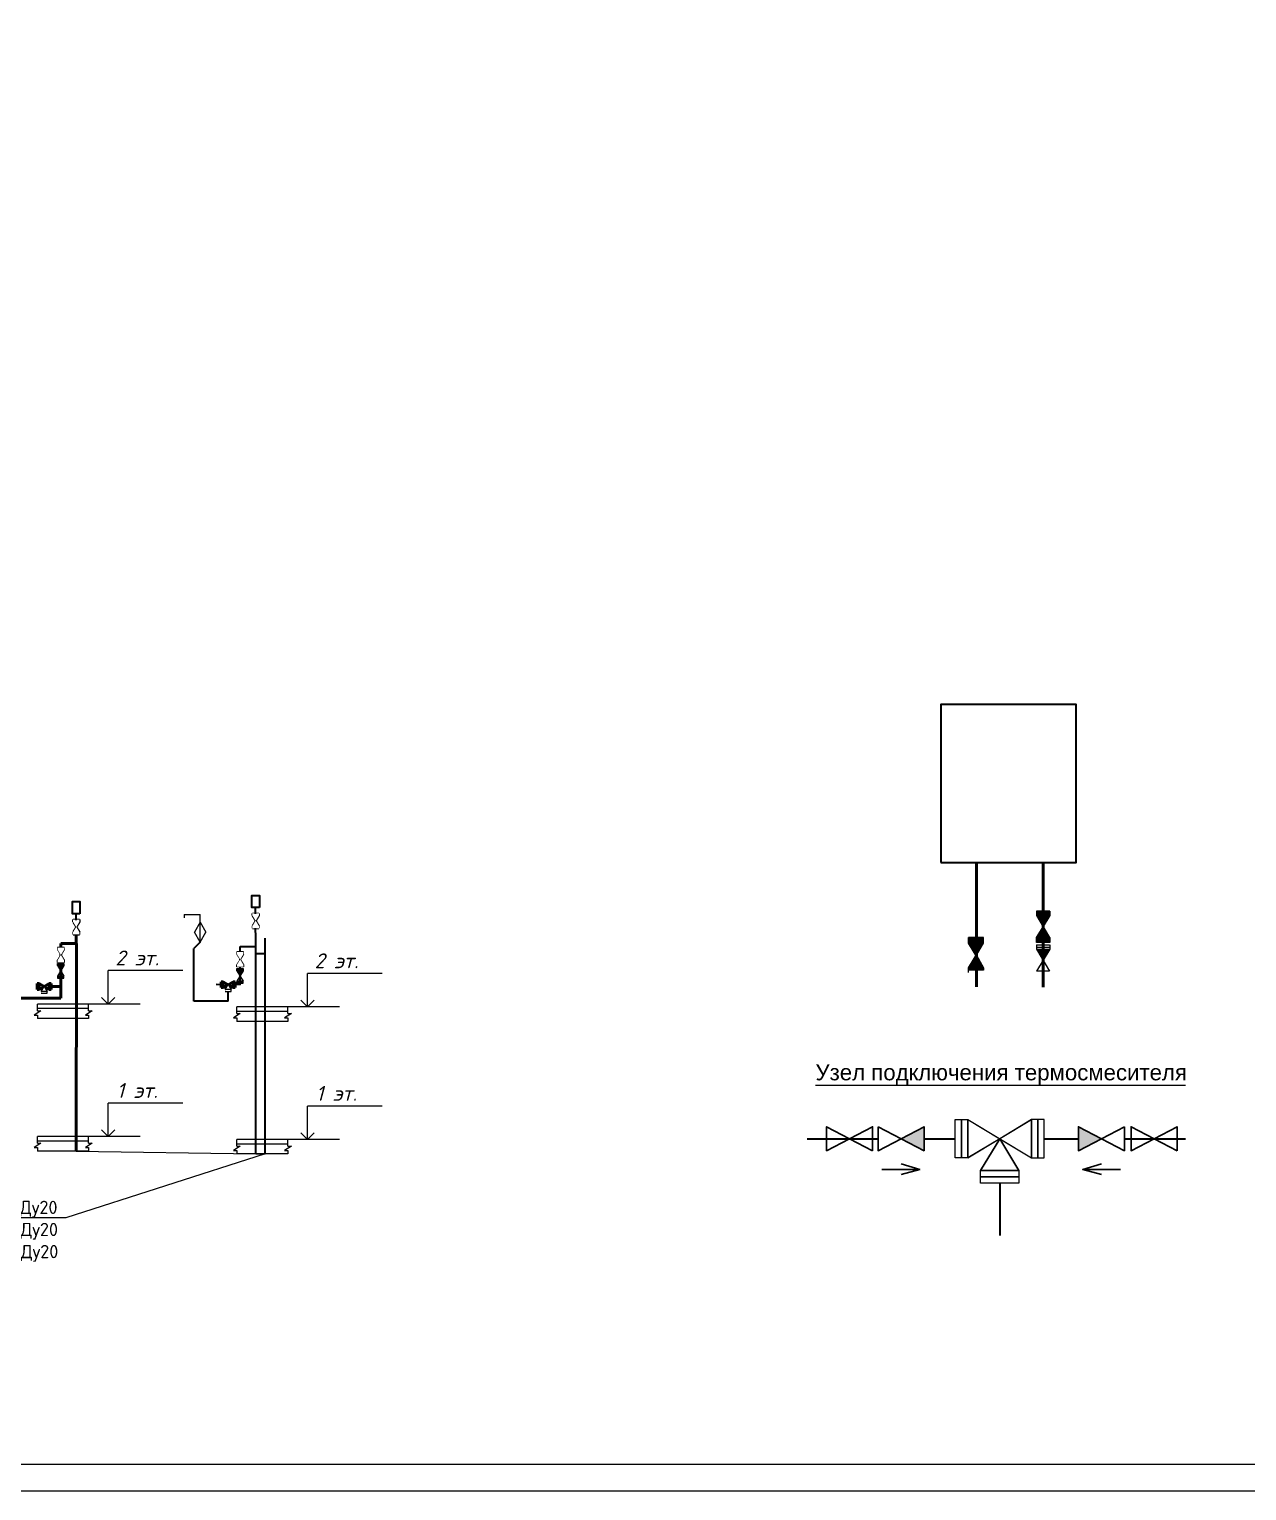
# Model space of a CAD drawing. Header units: millimetres. Extents: x -10178924 to 11692288, y -947381 to 58396.
# Drawn here: x 320877 to 343849, y -576436 to -548866 of the extents above; entities that cross this region are included whole.
import ezdxf
from ezdxf import colors
from ezdxf.entities.mleader import LeaderData, LeaderLine
from ezdxf.math import Vec2, Vec3

# ---------------------------------------------------------------- set-up
doc = ezdxf.new("R2010")
doc.units = ezdxf.units.MM
for name, color, linetype, lineweight in [('!В2', 4, 'Continuous', 35), ('_К1', 30, 'Continuous', 50), ('Oborudowanie', 7, 'Continuous', 13), ('PDF _0', 7, 'Continuous', 9), ('PDF _Текст', 7, 'Continuous', 5), ('ВК_Т3', 1, 'Continuous', 35), ('МИП-M-Text', 7, 'Continuous', 0), ('Перекрытие ВК', 7, 'Continuous', 20)]:
    doc.layers.add(name, color=color, linetype=linetype, lineweight=lineweight)
for name, color, linetype in [('_надписи_вода', 7, 'Continuous'), ('PDF __В1_25_сталь', 5, 'Continuous'), ('PDF __В1_50_сталь', 5, 'Continuous'), ('PDF __надписи водопровод', 7, 'Continuous'), ('PDF __надписи_вода', 7, 'Continuous'), ('PDF __Т3_25_сталь', 1, 'Continuous'), ('PDF _Oborudowanie', 7, 'Continuous'), ('PDF _PDF __В1_25_сталь', 5, 'Continuous'), ('PDF _PDF __Т3_25_сталь', 1, 'Continuous'), ('PDF _ВК_Т3', 1, 'Continuous'), ('PDF _МИП-M-Text', 7, 'Continuous'), ('ВК_Выноски', 7, 'Continuous')]:
    doc.layers.add(name, color=color, linetype=linetype)
doc.layers.add('PDF _ВК', color=7, linetype='Continuous', true_color=0x007eff)
doc.styles.add('PDF Arial', font='arial.ttf')
doc.styles.add('ОЛЬГА', font='isocpeui.ttf', dxfattribs={"height": 280})
doc.styles.add('ТЕКСТ', font='arial.ttf', dxfattribs={"height": 200})

# ---------------------------------------------------------------- blocks, each defined once
blk = doc.blocks.new('dj plocica')
at = {"lineweight": 13}
for p, q in [((35.4, 0), (-35.4, 0)), ((-35.4, -9.2), (-35.4, 0)), ((35.4, -9.2), (35.4, 0)), ((-30.5, -9.2), (-39.8, -15.1)), ((-39.8, -15.1), (-35.4, -15.1)), ((-35.4, -5.8), (35.3, -5.8)), ((-35.4, -9.2), (-30.5, -9.2)), ((-35.4, -15.1), (-35.4, -20)), ((35.4, -20), (-35.4, -20)), ((40.2, -9.2), (30.9, -15.1)), ((30.9, -15.1), (35.4, -15.1)), ((35.4, -9.2), (40.2, -9.2)), ((35.4, -15.1), (35.4, -20))]:
    blk.add_line(p, q, dxfattribs=at)
blk = doc.blocks.new('A$C3a3dae78')
at = {"layer": 'Oborudowanie'}
for p, q in [((-301, 518), (0, 518)), ((-301, 518), (-301, 456)), ((0, 372), (-105, 186)), ((0, 0), (0, 518)), ((0, 372), (105, 186)), ((0, 0), (-105, 186)), ((0, 0), (105, 186))]:
    blk.add_line(p, q, dxfattribs=at)
blk = doc.blocks.new('A$C766B7461')
at = {"color": 0, "linetype": 'ByBlock'}
for p, q in [((0, 3), (1, 3)), ((0, 0), (0, 3)), ((1, 0), (0, 0)), ((0.5, 3), (0.5, 0)), ((6, 3), (1, 0)), ((6, 0), (1, 3)), ((1, 3), (1, 0)), ((7, 3), (6, 3)), ((6, 3), (6, 0)), ((6, 0), (7, 0)), ((6.5, 0), (6.5, 3)), ((7, 0), (7, 3))]:
    blk.add_line(p, q, dxfattribs=at)
blk.add_wipeout([(0, 3), (0.5, 3), (0.5, 0), (0, 0)], dxfattribs=at)
blk.add_wipeout([(0.5, 3), (1, 3), (1, 0), (0.5, 0)], dxfattribs=at)
blk.add_wipeout([(1, 3), (3.5, 1.5), (1, 0)], dxfattribs=at)
blk.add_wipeout([(7, 3), (6.5, 3), (6.5, 0), (7, 0)], dxfattribs=at)
blk.add_wipeout([(6.5, 3), (6, 3), (6, 0), (6.5, 0)], dxfattribs=at)
blk.add_wipeout([(6, 3), (3.5, 1.5), (6, 0)], dxfattribs=at)
blk = doc.blocks.new('A$Cba312637')
for p, q in [((-111, 9), (-111, 28)), ((-111, 28), (0, 28)), ((0, 9), (-111, 9)), ((-111, -9), (-111, 9)), ((-111, 9), (0, 9)), ((0, 28), (0, 9)), ((0, 9), (0, -9)), ((0, -9), (-111, -9)), ((-56, -102), (-111, -9)), ((-111, -9), (0, -9)), ((0, -9), (-56, -102))]:
    blk.add_line(p, q)
at = {"extrusion": (0, 0, -1)}
for p, q in [((-56, -102), (-111, -195)), ((0, -195), (-111, -195)), ((-111, -195), (-111, -213)), ((-111, -195), (0, -195)), ((0, -213), (-111, -213)), ((-111, -213), (-111, -232)), ((-111, -213), (0, -213)), ((-111, -232), (0, -232)), ((0, -195), (-56, -102)), ((0, -213), (0, -195)), ((0, -232), (0, -213))]:
    blk.add_line(p, q, dxfattribs=at)
at = {"layer": 'Oborudowanie', "color": 7}
for p, q in [((-111, 28), (0, 28)), ((-111, 9), (0, 9)), ((0, 28), (0, -9)), ((0, -9), (-111, -195)), ((-111, -9), (0, -195)), ((0, -9), (-111, -9)), ((0, -195), (-111, -195)), ((0, -213), (-111, -213)), ((-111, -232), (0, -232)), ((0, -232), (0, -195))]:
    blk.add_line(p, q, dxfattribs=at)
blk = doc.blocks.new('Кран')
at = {"color": 0, "linetype": 'ByBlock'}
for p, q in [((232833, 50756), (232833, 50796)), ((232833, 50796), (232953, 50796)), ((232833, 50776), (232953, 50776)), ((232953, 50756), (232833, 50556)), ((232833, 50756), (232953, 50556)), ((232953, 50756), (232833, 50756)), ((232953, 50796), (232953, 50756)), ((232833, 50556), (232833, 50516)), ((232953, 50556), (232833, 50556)), ((232953, 50536), (232833, 50536)), ((232833, 50516), (232953, 50516)), ((232953, 50516), (232953, 50556))]:
    blk.add_line(p, q, dxfattribs=at)
blk.add_wipeout([(232953, 50516), (232953, 50536), (232833, 50536), (232833, 50516)], dxfattribs=at)
blk.add_wipeout([(232953, 50536), (232953, 50556), (232833, 50556), (232833, 50536)], dxfattribs=at)
blk.add_wipeout([(232953, 50556), (232893, 50656), (232833, 50556)], dxfattribs=at)
blk.add_wipeout([(232953, 50796), (232953, 50776), (232833, 50776), (232833, 50796)], dxfattribs=at)
blk.add_wipeout([(232953, 50776), (232953, 50756), (232833, 50756), (232833, 50776)], dxfattribs=at)
blk.add_wipeout([(232953, 50756), (232893, 50656), (232833, 50756)], dxfattribs=at)
blk = doc.blocks.new('A$C58A93042')
at = {"layer": 'МИП-M-Text', "ltscale": 100}
h = blk.add_hatch(color=256, dxfattribs=at)
h.dxf.hatch_style = 1
h.paths.add_polyline_path([(100, -150), (350, 0), (100, 150)])
for p, q in [((100, 150), (0, 150)), ((0, 150), (0, -150)), ((50, 150), (50, -150)), ((100, -150), (600, 150)), ((100, 150), (600, -150)), ((100, -150), (100, 150)), ((600, 150), (700, 150)), ((600, -150), (600, 150)), ((650, -150), (650, 150)), ((700, 150), (700, -150)), ((0, -150), (100, -150)), ((700, -150), (600, -150))]:
    blk.add_line(p, q, dxfattribs=at)
blk = doc.blocks.new('_None')

msp = doc.modelspace()

# ---------------------------------------------------------------- linework, layer by layer
for p, q in [((323774.1, -566623.9), (322367, -566623.9)), ((322367, -567254.5), (322367, -566623.9)), ((327533.6, -566677.9), (326126.5, -566677.9)), ((326126.5, -567308.5), (326126.5, -566677.9)), ((340129.8, -566636.3), (339880.5, -566636.3)), ((322367, -567254.5), (322242, -567129.5)), ((322367, -567254.5), (322492, -567129.5)), ((326126.5, -567308.5), (326001.5, -567183.5)), ((326126.5, -567308.5), (326251.5, -567183.5)), ((323774.1, -569123.9), (322367, -569123.9)), ((322367, -569754.5), (322367, -569123.9)), ((327533.6, -569177.9), (326126.5, -569177.9)), ((326126.5, -569808.5), (326126.5, -569177.9)), ((338346.5, -569434.6), (338466.7, -569434.6)), ((338346.5, -570155.5), (338346.5, -569434.6)), ((338466.7, -569434.6), (338466.7, -570155.5)), ((338466.7, -569434.6), (338586.8, -569434.6)), ((338466.7, -570155.5), (338466.7, -569434.6)), ((338586.8, -569434.6), (338586.8, -570155.5)), ((338586.8, -569434.6), (339187.5, -569795.1)), ((338586.8, -570155.5), (338586.8, -569434.6)), ((322367, -569754.5), (322242, -569629.5)), ((322367, -569754.5), (322492, -569629.5)), ((326126.5, -569808.5), (326001.5, -569683.5)), ((326126.5, -569808.5), (326251.5, -569683.5)), ((339187.5, -569795.1), (338586.8, -570155.5)), ((338827.1, -570395.7), (339187.5, -569795.1)), ((339187.5, -569795.1), (339547.9, -570395.7)), ((338466.7, -570155.5), (338346.5, -570155.5)), ((338586.8, -570155.5), (338466.7, -570155.5)), ((338827.1, -570515.9), (338827.1, -570395.7)), ((338827.1, -570395.7), (339547.9, -570395.7)), ((339547.9, -570395.7), (338827.1, -570395.7)), ((339547.9, -570395.7), (339547.9, -570515.9)), ((338827.1, -570636), (338827.1, -570515.9)), ((338827.1, -570515.9), (339547.9, -570515.9)), ((339547.9, -570515.9), (338827.1, -570515.9)), ((339547.9, -570636), (338827.1, -570636)), ((339547.9, -570515.9), (339547.9, -570636))]:
    msp.add_line(p, q)
at = {"extrusion": (0, 0, -1)}
for p, q in [((339788.2, -569434.6), (339187.5, -569795.1)), ((339908.3, -569434.6), (339788.2, -569434.6)), ((339788.2, -569434.6), (339788.2, -570155.5)), ((339788.2, -570155.5), (339788.2, -569434.6)), ((340028.4, -569434.6), (339908.3, -569434.6)), ((339908.3, -569434.6), (339908.3, -570155.5)), ((339908.3, -570155.5), (339908.3, -569434.6)), ((340028.4, -570155.5), (340028.4, -569434.6)), ((339187.5, -569795.1), (339788.2, -570155.5)), ((339788.2, -570155.5), (339908.3, -570155.5)), ((339908.3, -570155.5), (340028.4, -570155.5))]:
    msp.add_line(p, q, dxfattribs=at)
at = {"layer": 'Oborudowanie'}
for p, q in [((321104.6, -567033.2), (321215.8, -567033.2)), ((324576.3, -566999.6), (324687.5, -566999.6)), ((339187.5, -569795.1), (338827.1, -570395.7)), ((339547.9, -570395.7), (339187.5, -569795.1)), ((338827.1, -570636), (338827.1, -570395.7)), ((338827.1, -570395.7), (339547.9, -570395.7)), ((339547.9, -570515.9), (338827.1, -570515.9)), ((339547.9, -570636), (338827.1, -570636))]:
    msp.add_line(p, q, dxfattribs=at)
at = {"layer": 'Oborudowanie', "color": 7}
for p, q in [((338346.5, -569434.6), (338586.8, -569434.6)), ((338346.5, -570155.5), (338346.5, -569434.6)), ((338466.7, -570155.5), (338466.7, -569434.6)), ((338586.8, -569434.6), (339788.2, -570155.5)), ((338586.8, -570155.5), (339788.2, -569434.6)), ((338586.8, -569434.6), (338586.8, -570155.5)), ((340028.4, -569434.6), (339788.2, -569434.6)), ((339788.2, -569434.6), (339788.2, -570155.5)), ((339908.3, -569434.6), (339908.3, -570155.5)), ((340028.4, -570155.5), (340028.4, -569434.6))]:
    msp.add_line(p, q, dxfattribs=at)
at = {"layer": 'PDF _0', "lineweight": 25}
for points in [[(291774.7, -576435.8), (417873.2, -576435.8), (417873.2, -517040), (291774.7, -517040)], [(293772.9, -517539.6), (293772.9, -575936.3), (417373.7, -575936.3), (417373.7, -517539.6)]]:
    msp.add_lwpolyline(points, close=True, dxfattribs=at)
at = {"layer": 'PDF __В1_25_сталь', "lineweight": 53}
for p, q in [((321472.5, -566112.2), (321765.8, -566111.9)), ((321472.5, -567144.9), (321472.5, -566112.2)), ((321470, -566922), (321290, -566922))]:
    msp.add_line(p, q, dxfattribs=at)
for points in [[(321765.8, -570028.1), (321768.3, -566111.9)], [(321472.5, -567144.9), (320128.1, -567144.9)]]:
    msp.add_lwpolyline(points, dxfattribs=at)
at = {"layer": 'PDF __В1_50_сталь', "lineweight": 35}
for p, q in [((340028.4, -569795.1), (340671.4, -569795.1)), ((341540, -569795.1), (342694.3, -569795.1))]:
    msp.add_line(p, q, dxfattribs=at)
at = {"layer": 'PDF __надписи водопровод', "transparency": 33554559}
for points in [[(337326.7, -569795.1), (337761, -569567.6), (337761, -570022.5)], [(341105.7, -569795.1), (340671.4, -569567.6), (340671.4, -570022.5)]]:
    msp.add_solid(points, dxfattribs=at)
at = {"layer": 'PDF __надписи_вода', "lineweight": 25}
msp.add_lwpolyline([(335711.4, -568784.2), (342690.8, -568783.5)], dxfattribs=at)
at = {"layer": 'PDF __Т3_25_сталь', "lineweight": 35}
for p, q in [((335551.6, -569795.1), (336892.4, -569795.1)), ((337761, -569795.1), (338346.5, -569795.1))]:
    msp.add_line(p, q, dxfattribs=at)
at = {"layer": 'PDF _Oborudowanie', "lineweight": 13}
for points in [[(340129.9, -565502.8), (340129.9, -565582.2), (339880.5, -566001.6)], [(339880.5, -565502.8), (339880.5, -565582.2)], [(340129.9, -565502.8), (339880.5, -565502.8)], [(340129.9, -565548.2), (339880.5, -565548.2)], [(340129.8, -565582.2), (339880.5, -565582.2), (340129.8, -566001.6)], [(338883, -566568.3), (338599.6, -566103.6), (338599.6, -566001.6), (338883, -566001.6)], [(340129.9, -566001.6), (340129.9, -566092.3), (339880.5, -566092.3), (339880.5, -566001.6)], [(339880.5, -566001.6), (340129.8, -566001.6)], [(338599.6, -566058.3), (338883, -566058.3)], [(338599.6, -566659), (338599.6, -566568.3), (338883, -566103.6)], [(338599.6, -566103.6), (338883, -566103.6)], [(339880.5, -566046.9), (340129.8, -566046.9)], [(338599.6, -566568.3), (338883, -566568.3)]]:
    msp.add_lwpolyline(points, dxfattribs=at)
at = {"layer": 'PDF _Oborudowanie', "color": 7, "lineweight": 0, "true_color": 0xffffff}
for points in [[(339880.5, -565502.8), (339880.5, -565548.2), (339880.5, -565582.2)], [(338599.6, -566001.6), (338599.6, -566058.3), (338599.6, -566103.6)], [(339880.5, -566092.3), (339880.5, -566046.9), (339880.5, -566001.6)], [(338599.6, -566659), (338599.6, -566613.7), (338599.6, -566568.3)]]:
    msp.add_lwpolyline(points, dxfattribs=at)
at = {"layer": 'PDF _Oborudowanie', "lineweight": 13}
for points in [[(339880.5, -565502.8), (339880.5, -565548.2), (340129.8, -565548.2), (340129.8, -565502.8)], [(339880.5, -565548.2), (339880.5, -565582.2), (340129.8, -565582.2), (340129.8, -565548.2)], [(339880.5, -565582.2), (340005.2, -565797.5), (340129.8, -565582.2)], [(338599.6, -566001.6), (338599.6, -566058.3), (338883, -566058.3), (338883, -566001.6)], [(339880.5, -566001.6), (340005.2, -565797.6), (340129.8, -566001.6)], [(339880.5, -566046.9), (339880.5, -566001.6), (340129.8, -566001.6), (340129.8, -566046.9)], [(338599.6, -566058.3), (338599.6, -566103.6), (338883, -566103.6), (338883, -566058.3)], [(338599.6, -566103.6), (338747, -566330.3), (338883, -566103.6)], [(339880.5, -566092.3), (339880.5, -566046.9), (340129.8, -566046.9), (340129.8, -566092.3)], [(338599.6, -566568.3), (338747, -566330.3), (338883, -566568.3)], [(338599.6, -566613.7), (338599.6, -566568.3), (338883, -566568.3), (338883, -566613.7)]]:
    msp.add_lwpolyline(points, close=True, dxfattribs=at)
at = {"layer": 'PDF _Oborudowanie', "color": 7, "true_color": 0xffffff, "transparency": 33554559}
for points in [[(340129.9, -565502.8), (340129.9, -565548.2), (339880.5, -565502.8)], [(340129.9, -565548.2), (339880.5, -565502.8), (339880.5, -565548.2)], [(340129.9, -565548.2), (340129.9, -565582.2), (339880.5, -565548.2)], [(340129.9, -565582.2), (339880.5, -565548.2), (339880.5, -565582.2)], [(339880.5, -565582.2), (340005.2, -565797.5), (340129.8, -565582.2)], [(338883, -566001.6), (338883, -566058.3), (338599.6, -566001.6)], [(338883, -566058.3), (338599.6, -566001.6), (338599.6, -566058.3)], [(339880.5, -566001.6), (340005.2, -565797.6), (340129.8, -566001.6)], [(340129.9, -566046.9), (340129.9, -566001.6), (339880.5, -566046.9)], [(340129.9, -566001.6), (339880.5, -566046.9), (339880.5, -566001.6)], [(338883, -566058.3), (338883, -566103.6), (338599.6, -566058.3)], [(338883, -566103.6), (338599.6, -566058.3), (338599.6, -566103.6)], [(338599.6, -566103.6), (338747, -566330.3), (338883, -566103.6)], [(340129.9, -566092.3), (340129.9, -566046.9), (339880.5, -566092.3)], [(340129.9, -566046.9), (339880.5, -566092.3), (339880.5, -566046.9)], [(338599.6, -566568.3), (338747, -566330.3), (338883, -566568.3)], [(338883, -566613.7), (338883, -566568.3), (338599.6, -566613.7)], [(338883, -566568.3), (338599.6, -566613.7), (338599.6, -566568.3)]]:
    msp.add_solid(points, dxfattribs=at)
at = {"layer": 'PDF _PDF __В1_25_сталь', "lineweight": 53}
msp.add_lwpolyline([(340005.2, -564584.7), (340005.2, -566933.6)], dxfattribs=at)
at = {"layer": 'PDF _PDF __Т3_25_сталь', "lineweight": 53}
msp.add_lwpolyline([(338747, -564584.7), (338747, -566931)], dxfattribs=at)
at = {"layer": 'PDF _ВК', "color": 7, "lineweight": 30}
for points in [[(336790.2, -570022.5), (335921.6, -569567.6), (335921.6, -570022.5), (336790.2, -569567.6)], [(336892.4, -569567.6), (337761, -570022.5), (337761, -569567.6), (336892.4, -570022.5)], [(341540, -569567.6), (340671.4, -570022.5), (340671.4, -569567.6), (341540, -570022.5)], [(342533.7, -570022.5), (341665.1, -569567.6), (341665.1, -570022.5), (342533.7, -569567.6)]]:
    msp.add_lwpolyline(points, close=True, dxfattribs=at)
for points in [[(337326.7, -570467.2), (337678.3, -570374.1), (336964.8, -570374.1)], [(337678.3, -570374.1), (337326.7, -570270.7)], [(340754.1, -570374.1), (341105.7, -570270.7)], [(341105.7, -570467.2), (340754.1, -570374.1), (341467.6, -570374.1)]]:
    msp.add_lwpolyline(points, dxfattribs=at)
at = {"layer": 'PDF _ВК_Т3', "lineweight": 35}
msp.add_lwpolyline([(338078.2, -564584.7), (340628.5, -564584.7), (340628.5, -561603.7), (338078.2, -561603.7)], close=True, dxfattribs=at)
at = {"layer": 'PDF _МИП-M-Text', "lineweight": 0}
for points in [[(339880.5, -566137.6), (339880.5, -566216.9), (340129.8, -566636.3)], [(339880.5, -566137.6), (340129.8, -566137.6)], [(339880.5, -566182.9), (340129.8, -566182.9)], [(339880.5, -566216.9), (340129.9, -566216.9), (339880.5, -566636.3)], [(340129.9, -566137.6), (340129.9, -566216.9)]]:
    msp.add_lwpolyline(points, dxfattribs=at)
at = {"layer": 'PDF _МИП-M-Text', "transparency": 33554559}
for points in [[(339880.5, -566216.9), (340005.2, -566421), (340005.2, -566216.9)], [(340005.2, -566421), (340005.2, -566216.9), (340129.8, -566216.9)]]:
    msp.add_solid(points, dxfattribs=at)
at = {"layer": 'ВК_Т3', "color": 30, "true_color": 0xf26722}
for p, q in [((323980.5, -567199), (323980.8, -566207)), ((324103.4, -566084.4), (323980.8, -566207)), ((339187.5, -570636), (339187.5, -571620))]:
    msp.add_line(p, q, dxfattribs=at)
at = {"layer": 'ВК_Т3'}
for p, q in [((324855.4, -566889.6), (324857.2, -566166.3)), ((324857.2, -566166.3), (325150.4, -566166))]:
    msp.add_line(p, q, dxfattribs=at)
msp.add_lwpolyline([(325150.4, -570082.1), (325150.4, -565994.2)], dxfattribs=at)
at = {"layer": 'ВК_Т3', "color": 30, "true_color": 0xf26722}
for points in [[(325328.6, -570082.1), (325328.6, -566010.9)], [(325150.4, -566300.6), (325328.6, -566300.6)], [(324631.9, -567199), (323980.5, -567198.8)]]:
    msp.add_lwpolyline(points, dxfattribs=at)
at = {"layer": 'Перекрытие ВК', "ltscale": 10}
for p, q in [((322969, -567254.5), (321997.9, -567254.5)), ((326728.5, -567308.5), (325757.4, -567308.5)), ((322969, -569754.5), (321997.9, -569754.5)), ((326728.5, -569808.5), (325757.4, -569808.5))]:
    msp.add_line(p, q, dxfattribs=at)

# ---------------------------------------------------------------- block references
at = {"layer": '_К1', "xscale": -1, "rotation": 270}
for p in [(324733.8, -566832.8), (321262.2, -566866.4)]:
    msp.add_blockref('A$Cba312637', p, dxfattribs=at)
at = {"layer": 'Oborudowanie'}
msp.add_blockref('A$C3a3dae78', (324103.4, -566084.4), dxfattribs=at)
at = {"layer": 'Перекрытие ВК', "ltscale": 10, "xscale": 13.65, "yscale": 13.65, "zscale": 13.65}
for p in [(321515.3, -567255.1), (325274.8, -567309.1), (321515.3, -569755.1), (325274.8, -569809.1)]:
    msp.add_blockref('dj plocica', p, dxfattribs=at)

# ---------------------------------------------------------------- texts
at = {"layer": '_надписи_вода', "char_height": 280, "width": 1580.673, "attachment_point": 2, "rotation": 0, "line_spacing_factor": 0.8, "style": 'ОЛЬГА'}
for s, insert in [('2 эт.', (322914.3, -566244.4)), ('2 эт.', (326673.7, -566298.4)), ('1 эт.', (322914.3, -568744.4)), ('1 эт.', (326673.7, -568798.4))]:
    msp.add_mtext(s, dxfattribs=dict(at, insert=insert))
at = {"layer": 'PDF _Текст', "color": 7, "insert": (335711.4, -568783.5), "char_height": 299.99, "attachment_point": 7, "style": 'PDF Arial'}
msp.add_mtext('Узел подключения термосмесителя', dxfattribs=at)

# ---------------------------------------------------------------- leaders
at = {"layer": 'ВК_Выноски'}
ml = msp.add_multileader_mtext('Standard', dxfattribs=at)
ml.set_content('{\\fISOCPEUR|b0|i0|c204|p34;Ст.В\\fISOCPEUR|b0|i0|c0|p34;1-\\fISOCPEUR|b0|i0|c204|p34;17\\fISOCPEUR|b0|i0|c0|p34; \\fISOCPEUR|b0|i0|c204|p34;Ду20\\PСт.Т\\fISOCPEUR|b0|i0|c0|p34;3-\\fISOCPEUR|b0|i0|c204|p34;17\\fISOCPEUR|b0|i0|c0|p34; \\fISOCPEUR|b0|i0|c204|p34;Ду20\\PСт.Т4\\fISOCPEUR|b0|i0|c0|p34;-\\fISOCPEUR|b0|i0|c204|p34;17\\fISOCPEUR|b0|i0|c0|p34; \\fISOCPEUR|b0|i0|c204|p34;Ду20}', color=256, style='ТЕКСТ')
ml.set_leader_properties(lineweight=13)
ml.set_arrow_properties(name='NONE')
ml.build(insert=Vec2(0, 0))
ml.multileader.update_dxf_attribs({"text_left_attachment_type": 6, "text_right_attachment_type": 6, "dogleg_length": 100, "arrow_head_size": 300})
ctx = ml.context
ctx.base_point, ctx.char_height, ctx.arrow_head_size, ctx.landing_gap_size, ctx.plane_origin = Vec3(319265.6, -571290), 250, 300, 0.09, Vec3(398493.8, -586173.7)
ctx.left_attachment, ctx.right_attachment, ctx.text_align_type = 6, 6, 1
notes = []
notes.append((ctx, [(1, (1, 1, 0), (321565.8, -571290), (-1, 0), 100, [(2, [(321765.8, -570028.1), (325150.4, -570082.1), (325328.6, -570082.1)], 0, [])])]))
ctx.mtext.insert, ctx.mtext.width, ctx.mtext.alignment, ctx.mtext.flow_direction = Vec3(320365.7, -570965), 4530.469, 2, 5
for ctx, leaders in notes:
    for number, flags, end, landing, length, lines in leaders:
        leader = LeaderData()
        leader.index, (leader.has_last_leader_line, leader.has_dogleg_vector, leader.attachment_direction) = number, flags
        leader.last_leader_point, leader.dogleg_vector, leader.dogleg_length = Vec3(end), Vec3(landing), length
        for number, points, colour, breaks in lines:
            line = LeaderLine()
            line.index, line.vertices, line.color, line.breaks = number, Vec3.list(points), colors.encode_raw_color(colour), breaks
            leader.lines.append(line)
        ctx.leaders.append(leader)

# ---------------------------------------------------------------- next in the draw order: block references
at = {"layer": '!В2', "color": 18, "true_color": 0x000000}
for p in [(88871.8, -616456.9), (92256.4, -616339.2)]:
    msp.add_blockref('Кран', p, dxfattribs=at)
at = {"layer": 'Oborudowanie', "xscale": 40.00000000001819, "yscale": 40.00000000001819, "zscale": 40.00000000001819, "rotation": 89.99999999999997}
for p in [(321533.8, -566468.2), (324917.2, -566552.2)]:
    msp.add_blockref('A$C766B7461', p, dxfattribs=at)

# ---------------------------------------------------------------- next in the draw order: wipeouts: each hides what was drawn before it
for points in [[(321215.8, -567051.7), (321215.8, -567033.2), (321104.6, -567033.2), (321104.6, -567051.7)], [(324687.5, -567018.1), (324687.5, -566999.6), (324576.3, -566999.6), (324576.3, -567018.1)]]:
    msp.add_wipeout(points).dxf.layer = 'Oborudowanie'

# ---------------------------------------------------------------- next in the draw order: linework, layer by layer
at = {"layer": '!В2', "color": 18, "true_color": 0x000000}
for points in [[(321834.8, -565551.2), (321695.1, -565551.2), (321695.1, -565321.3), (321834.8, -565321.3)], [(325219.4, -565433.5), (325079.7, -565433.5), (325079.7, -565203.6), (325219.4, -565203.6)]]:
    msp.add_lwpolyline(points, close=True, dxfattribs=at)
for points in [[(325149.5, -565553.5), (325149.5, -565433.5)], [(321764.9, -565671.2), (321764.9, -565551.2)]]:
    msp.add_lwpolyline(points, dxfattribs=at)
at = {"layer": 'PDF __В1_25_сталь', "lineweight": 53}
msp.add_line((321765.8, -566111.9), (321764.9, -565941.2), dxfattribs=at)
at = {"layer": 'ВК_Т3'}
msp.add_line((325150.4, -565994.2), (325149.5, -565823.5), dxfattribs=at)

# ---------------------------------------------------------------- next in the draw order: block references
at = {"layer": 'Oborudowanie', "xscale": -0.3951031289679431, "yscale": 0.3951031289679431, "zscale": 0.3951031289679429, "rotation": 89.99999999999993}
msp.add_blockref('A$C58A93042', (321472.5, -566490.3), dxfattribs=at)

# ---------------------------------------------------------------- next in the draw order: wipeouts: each hides what was drawn before it
for points in [[(321215.8, -567033.2), (321215.8, -567014.6), (321104.6, -567014.6), (321104.6, -567033.2)], [(324687.5, -566999.6), (324687.5, -566981), (324576.3, -566981), (324576.3, -566999.6)]]:
    msp.add_wipeout(points).dxf.layer = 'Oborudowanie'

# ---------------------------------------------------------------- next in the draw order: wipeouts: each hides what was drawn before it
for points in [[(321215.8, -567014.6), (321160.2, -566922), (321104.6, -567014.6)], [(324687.5, -566981), (324631.9, -566888.4), (324576.3, -566981)]]:
    msp.add_wipeout(points).dxf.layer = 'Oborudowanie'

# ---------------------------------------------------------------- next in the draw order: linework, layer by layer
at = {"layer": 'Oborudowanie'}
for points in [[(321104.6, -567051.7), (321215.8, -567051.7), (321215.8, -567014.6), (321104.6, -567014.6), (321160.2, -566922), (321215.8, -567014.6)], [(324576.3, -567018.1), (324687.5, -567018.1), (324687.5, -566981), (324576.3, -566981), (324631.9, -566888.4), (324687.5, -566981)]]:
    msp.add_lwpolyline(points, dxfattribs=at)
at = {"layer": 'ВК_Т3', "color": 5}
msp.add_line((324502.1, -566889.6), (324406.6, -566888.4), dxfattribs=at)
at = {"layer": 'ВК_Т3', "color": 30, "true_color": 0xf26722}
msp.add_line((324631.9, -567199), (324631.9, -567018.1), dxfattribs=at)
at = {"layer": 'ВК_Т3'}
msp.add_line((324857.2, -566889.6), (324761.6, -566888.4), dxfattribs=at)

# ---------------------------------------------------------------- next in the draw order: block references
at = {"layer": 'Oborudowanie', "xscale": -0.3951031289679431, "yscale": 0.3951031289679431, "zscale": 0.3951031289679429, "rotation": 89.99999999999993}
msp.add_blockref('A$C58A93042', (324855.8, -566586.6), dxfattribs=at)

doc.saveas('drawing.dxf')
